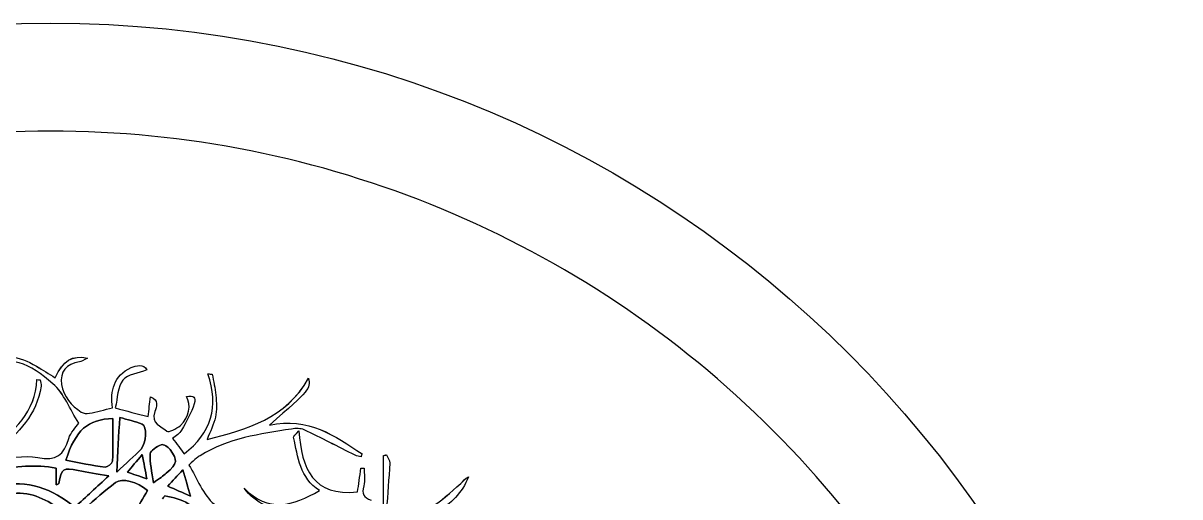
# Model space of a CAD drawing. Extents: x 105 to 524, y 66 to 486.
# Drawn here: x 309.6 to 524.4, y 397.7 to 485.6 of the extents above; entities that cross this region are included whole.
import ezdxf

# ---------------------------------------------------------------- set-up
doc = ezdxf.new("R2010")
doc.units = 0
doc.layers.add('tree', color=7, linetype='CONTINUOUS')

msp = doc.modelspace()

# ---------------------------------------------------------------- linework, layer by layer
at = {"layer": 'tree', "color": 7}
for p, q in [((317.537952, 404.511792), (317.537952, 404.511792)), ((317.538072, 404.511686), (317.538072, 404.511686)), ((376.501413, 395.813068), (376.501413, 405.373628)), ((376.501418, 395.814418), (376.501418, 405.374735)), ((376.501445, 395.812656), (376.501445, 405.37324)), ((315.714232, 399.965016), (315.714232, 403.048364)), ((315.714232, 399.965016), (315.714232, 403.048364)), ((315.71426, 403.048399), (315.71426, 399.965051)), ((315.71426, 403.048399), (315.71426, 399.965051)), ((326.973346, 402.321818), (326.973346, 402.321818)), ((326.973427, 402.321924), (326.973427, 402.321924)), ((332.572318, 401.088719), (332.572318, 401.088719)), ((332.572385, 401.088825), (332.572385, 401.088825)), ((333.788385, 400.318746), (333.788385, 400.318746)), ((333.788494, 400.318746), (333.788494, 400.318746)), ((336.444982, 399.719236), (336.444982, 399.719236)), ((336.445102, 399.71913), (336.445102, 399.71913)), ((332.698827, 398.893065), (332.698827, 398.893065)), ((332.698891, 398.893065), (332.698891, 398.893065))]:
    msp.add_line(p, q, dxfattribs=at)
for points in [[(104.943981, 275.896663), (104.943988, 391.738389), (198.852265, 485.646659), (314.693991, 485.646659)], [(314.693991, 485.646659), (430.535717, 485.646656), (524.44399, 391.738384), (524.443995, 275.896658)], [(314.693978, 465.608255), (264.369151, 465.608255), (216.105497, 445.620735), (180.520473, 410.042708)], [(448.867492, 410.042708), (413.282463, 445.620735), (365.018796, 465.608255), (314.693978, 465.608255)], [(315.128601, 418.717102), (310.830966, 422.431874), (307.367276, 424.500441), (301.074367, 421.334049)], [(315.128603, 418.716601), (310.830969, 422.431351), (307.367277, 424.499934), (301.07437, 421.333789)], [(315.128628, 418.71534), (310.830993, 422.430112), (307.367302, 424.498679), (301.074394, 421.332553)], [(302.105116, 422.923935), (305.585897, 424.490833), (308.89364, 423.92219), (312.056649, 421.972669)], [(302.105143, 422.922691), (305.585923, 424.489602), (308.893665, 423.920933), (312.056676, 421.971439)], [(302.105383, 422.924453), (305.586163, 424.491097), (308.893639, 423.922428), (312.056649, 421.972934)], [(315.566269, 419.842961), (317.016794, 422.990398), (318.690826, 424.11946), (321.534732, 423.470162)], [(315.56627, 419.842456), (317.016529, 422.989869), (318.69083, 424.119216), (321.534734, 423.469647)], [(315.566296, 419.841198), (317.016554, 422.988636), (318.690853, 424.117965), (321.534759, 423.4684)], [(321.534734, 423.469647), (320.778494, 423.104416), (320.420404, 422.813939), (320.030535, 422.762398)], [(321.534759, 423.4684), (320.77852, 423.10317), (320.420428, 422.812695), (320.03056, 422.761168)], [(321.534732, 423.470162), (320.778493, 423.104665), (320.420402, 422.81419), (320.0308, 422.762663)], [(312.056649, 421.972934), (313.21771, 421.257158), (314.388385, 420.557134), (315.566269, 419.842961)], [(312.056649, 421.972669), (313.217712, 421.256919), (314.388387, 420.556866), (315.56627, 419.842456)], [(312.056676, 421.971439), (313.217737, 421.255663), (314.388411, 420.555639), (315.566296, 419.841198)], [(320.0308, 422.762663), (317.590916, 422.439883), (316.38259, 420.98724), (316.739079, 418.591621)], [(320.030535, 422.762398), (317.590918, 422.439641), (316.38259, 420.986726), (316.739083, 418.591365)], [(320.03056, 422.761168), (317.590943, 422.438388), (316.382617, 420.985478), (316.739106, 418.590126)], [(326.176306, 414.264129), (325.765609, 417.354966), (326.371241, 420.259451), (329.678983, 421.710492)], [(326.176308, 414.263628), (325.765612, 417.354456), (326.371243, 420.259193), (329.678986, 421.710238)], [(326.176333, 414.262367), (325.765636, 417.353204), (326.371267, 420.257956), (329.67901, 421.708996)], [(332.580568, 421.275847), (330.974629, 420.654582), (328.974015, 420.473035), (328.10402, 419.38669)], [(332.580569, 421.275581), (330.974633, 420.654057), (328.974016, 420.472799), (328.104024, 419.386456)], [(332.580595, 421.274352), (330.974656, 420.65282), (328.974042, 420.47154), (328.104047, 419.385195)], [(329.678983, 421.710492), (330.542302, 422.089337), (331.95571, 422.473523), (332.580568, 421.275847)], [(329.678986, 421.710238), (330.542304, 422.089086), (331.955711, 422.473261), (332.580569, 421.275581)], [(329.67901, 421.708996), (330.542329, 422.087842), (331.955737, 422.472028), (332.580595, 421.274352)], [(303.534279, 406.655175), (307.939528, 409.911006), (311.874265, 413.416465), (312.158656, 419.526855)], [(303.534279, 406.65467), (307.939532, 409.910739), (311.874267, 413.416221), (312.158659, 419.526614)], [(303.534305, 406.653413), (307.939555, 409.909511), (311.874292, 413.41497), (312.158683, 419.52536)], [(312.158656, 419.526855), (312.353056, 419.494017), (312.547189, 419.461178), (312.74159, 419.428339)], [(312.158659, 419.526614), (312.352792, 419.493806), (312.54719, 419.460927), (312.741324, 419.427836)], [(312.158683, 419.52536), (312.352816, 419.492522), (312.547216, 419.459683), (312.741349, 419.426577)], [(312.741324, 419.427836), (312.806747, 419.040698), (312.974979, 418.638637), (312.922105, 418.268044)], [(312.741349, 419.426577), (312.806773, 419.039455), (312.975004, 418.637382), (312.922131, 418.266812)], [(312.74159, 419.428339), (312.807013, 419.04095), (312.974977, 418.638877), (312.922371, 418.268308)], [(328.10402, 419.38669), (327.122139, 418.16018), (327.156586, 416.119646), (326.698624, 414.223815)], [(328.104024, 419.386456), (327.121873, 418.159671), (327.15659, 416.119381), (326.698624, 414.223553)], [(328.104047, 419.385195), (327.121898, 418.158418), (327.156613, 416.118151), (326.69865, 414.22232)], [(339.486051, 405.711665), (344.534051, 409.567936), (346.017154, 414.487592), (343.916936, 420.547256)], [(339.486053, 405.711413), (344.534053, 409.567698), (346.017155, 414.487078), (343.916938, 420.546989)], [(339.486078, 405.71017), (344.534077, 409.566441), (346.017181, 414.48583), (343.916963, 420.545761)], [(343.754848, 408.367865), (351.244066, 410.313082), (358.445682, 412.268741), (362.587117, 419.744208)], [(343.754874, 408.366629), (351.244092, 410.311851), (358.445715, 412.267486), (362.587136, 419.74295)], [(343.755114, 408.368124), (351.244065, 410.313346), (358.445689, 412.269248), (362.58711, 419.744445)], [(343.916936, 420.547256), (344.182101, 420.534174), (344.447265, 420.521092), (344.712162, 420.50801)], [(343.916938, 420.546989), (344.182104, 420.533936), (344.447001, 420.520883), (344.712163, 420.50776)], [(343.916963, 420.545761), (344.182127, 420.532679), (344.447024, 420.519597), (344.712188, 420.506515)], [(344.712162, 420.50801), (344.946617, 419.201139), (345.280676, 417.902277), (345.387756, 416.584993)], [(344.712163, 420.50776), (344.946619, 419.200894), (345.28041, 417.902037), (345.387757, 416.58473)], [(344.712188, 420.506515), (344.946644, 419.199644), (345.280436, 417.900782), (345.387783, 416.583498)], [(362.58711, 419.744445), (362.947338, 417.712186), (362.947338, 417.712186), (355.339823, 411.026185)], [(362.587117, 419.744208), (362.947338, 417.711925), (362.947338, 417.711925), (355.339826, 411.025658)], [(362.587136, 419.74295), (362.947364, 417.710691), (362.947364, 417.710691), (355.33985, 411.024423)], [(312.922371, 418.268308), (312.170672, 412.997305), (308.678143, 409.570072), (304.882797, 406.336133)], [(312.922105, 418.268044), (312.170674, 412.99705), (308.678146, 409.569814), (304.8828, 406.335618)], [(312.922131, 418.266812), (312.170699, 412.99581), (308.678169, 409.568577), (304.882824, 406.334371)], [(319.907431, 411.422652), (318.268647, 414.011031), (317.191434, 416.933937), (315.128601, 418.717102)], [(319.907433, 411.422391), (318.26865, 414.010792), (317.191436, 416.933697), (315.128603, 418.716601)], [(319.907457, 411.421157), (318.268673, 414.009536), (317.191461, 416.932442), (315.128628, 418.71534)], [(316.739079, 418.591621), (317.083018, 416.28197), (318.54289, 414.689162), (320.397704, 413.447702)], [(316.739083, 418.591365), (317.08302, 416.281447), (318.542892, 414.688902), (320.397706, 413.447195)], [(316.739106, 418.590126), (317.083045, 416.280208), (318.542917, 414.687667), (320.397731, 413.445939)], [(332.820366, 412.622753), (332.962963, 413.908522), (333.089268, 415.045596), (333.227592, 416.294535)], [(332.820391, 412.621503), (332.962987, 413.907282), (333.089293, 415.044354), (333.227617, 416.29329)], [(332.820631, 412.622998), (332.963227, 413.909044), (333.089267, 415.045849), (333.22759, 416.294785)], [(333.22759, 416.294785), (334.85596, 415.744271), (334.409213, 414.4091), (334.074887, 413.547552)], [(333.227592, 416.294535), (334.855961, 415.744025), (334.409214, 414.408832), (334.07489, 413.547313)], [(333.227617, 416.29329), (334.855986, 415.742776), (334.409239, 414.407604), (334.074914, 413.546057)], [(338.794168, 410.983201), (340.469535, 412.496449), (340.852461, 414.81491), (339.916242, 416.364734)], [(338.794171, 410.982936), (340.469537, 412.495929), (340.852464, 414.814385), (339.915976, 416.364208)], [(338.794195, 410.981706), (340.469562, 412.494687), (340.852488, 414.813148), (339.916002, 416.362972)], [(341.370506, 414.990584), (340.825491, 413.285644), (339.920248, 411.680021), (339.033163, 410.109106)], [(341.370507, 414.990068), (340.825494, 413.285411), (339.920248, 411.679778), (339.033164, 410.108576)], [(341.370533, 414.988822), (340.825518, 413.284149), (339.920274, 411.678526), (339.033189, 410.107344)], [(339.915976, 416.364208), (341.26957, 416.601028), (341.781472, 416.275591), (341.370507, 414.990068)], [(339.916002, 416.362972), (341.269594, 416.599784), (341.781497, 416.274334), (341.370533, 414.988822)], [(339.916242, 416.364734), (341.269567, 416.601279), (341.78147, 416.276097), (341.370506, 414.990584)], [(345.387756, 416.584993), (345.49724, 415.237808), (345.578952, 413.833489), (345.315924, 412.526084)], [(345.387757, 416.58473), (345.497242, 415.237542), (345.578956, 413.833239), (345.315925, 412.525845)], [(345.387783, 416.583498), (345.497267, 415.236313), (345.578979, 413.831994), (345.315951, 412.524589)], [(320.397704, 413.447702), (320.779829, 413.191934), (321.417237, 413.140941), (321.891489, 413.232515)], [(320.397706, 413.447195), (320.779831, 413.191431), (321.417241, 413.140701), (321.891491, 413.232)], [(320.397731, 413.445939), (320.779855, 413.190172), (321.417264, 413.139445), (321.891515, 413.230753)], [(321.891489, 413.232515), (323.286204, 413.501098), (324.657955, 413.888754), (326.176306, 414.264129)], [(321.891491, 413.232), (323.286205, 413.500852), (324.657956, 413.88852), (326.176308, 414.263628)], [(321.891515, 413.230753), (323.286231, 413.499603), (324.657981, 413.887259), (326.176333, 414.262367)], [(326.698624, 414.223815), (328.92141, 413.642598), (330.729493, 413.169774), (332.820631, 412.622998)], [(326.698624, 414.223553), (328.92141, 413.642351), (330.729495, 413.169523), (332.820366, 412.622753)], [(326.69865, 414.22232), (328.921436, 413.641102), (330.729519, 413.168279), (332.820391, 412.621503)], [(334.074887, 413.547552), (333.19341, 411.275812), (335.306979, 410.867065), (336.30515, 409.908871)], [(334.07489, 413.547313), (333.193411, 411.275283), (335.30698, 410.866802), (336.305151, 409.908622)], [(334.074914, 413.546057), (333.193436, 411.27405), (335.307006, 410.86557), (336.305176, 409.907375)], [(345.315925, 412.525845), (345.040081, 411.155409), (344.339919, 409.870169), (343.754848, 408.367865)], [(345.315951, 412.524589), (345.040105, 411.154176), (344.339944, 409.86893), (343.754874, 408.366629)], [(345.315924, 412.526084), (345.040079, 411.155671), (344.339917, 409.870692), (343.755114, 408.368124)], [(355.339823, 411.026185), (362.59966, 412.689209), (367.474889, 408.965093), (372.533569, 405.735693)], [(355.339826, 411.025658), (362.59964, 412.688687), (367.474888, 408.964836), (372.533545, 405.735437)], [(355.33985, 411.024423), (362.599687, 412.687447), (367.474915, 408.963598), (372.533596, 405.734198)], [(317.537952, 404.511792), (319.286488, 410.117078), (321.670828, 412.151724), (326.248314, 412.257452)], [(317.537952, 404.511792), (319.286488, 410.117078), (321.670828, 412.151724), (326.248314, 412.257452)], [(326.248434, 412.257346), (321.670945, 412.151618), (319.286336, 410.117219), (317.538072, 404.511686)], [(326.248444, 412.257346), (321.670955, 412.151618), (319.286347, 410.117219), (317.538082, 404.511686)], [(318.080655, 408.561418), (318.4043, 409.698757), (319.393124, 410.646806), (319.907431, 411.422652)], [(318.080658, 408.561152), (318.4043, 409.698507), (319.393125, 410.64628), (319.907433, 411.422391)], [(318.080682, 408.559923), (318.404326, 409.697262), (319.393151, 410.645043), (319.907457, 411.421157)], [(326.248314, 412.257452), (326.248314, 409.6258), (326.310533, 406.990444), (326.18396, 404.364155)], [(326.248314, 412.257452), (326.248314, 409.6258), (326.310533, 406.990444), (326.18396, 404.364155)], [(326.184077, 404.364049), (326.310385, 406.990338), (326.248434, 409.625694), (326.248434, 412.257346)], [(326.184087, 404.364049), (326.310396, 406.990338), (326.248444, 409.625694), (326.248444, 412.257346)], [(326.973346, 402.321818), (327.177093, 406.021117), (327.345594, 409.078042), (327.532781, 412.474057)], [(326.973346, 402.321818), (327.177093, 406.021117), (327.345594, 409.078042), (327.532781, 412.474057)], [(327.532862, 412.474128), (327.345671, 409.077866), (327.177174, 406.021187), (326.973427, 402.321924)], [(327.532862, 412.474128), (327.345671, 409.077866), (327.177174, 406.021187), (326.973427, 402.321924)], [(327.532781, 412.474057), (329.001734, 412.04769), (330.385233, 411.75746), (331.674738, 411.234996)], [(327.532781, 412.474057), (329.001734, 412.04769), (330.385233, 411.75746), (331.674738, 411.234996)], [(331.674551, 411.235066), (330.385314, 411.757283), (329.001815, 412.047761), (327.532862, 412.474128)], [(331.674551, 411.235066), (330.385314, 411.757283), (329.001815, 412.047761), (327.532862, 412.474128)], [(331.494035, 406.609091), (332.54508, 407.724822), (332.63053, 410.847681), (331.674551, 411.235066)], [(331.494035, 406.609091), (332.54508, 407.724822), (332.63053, 410.847681), (331.674551, 411.235066)], [(331.674738, 411.234996), (332.630448, 410.847611), (332.544999, 407.724716), (331.494222, 406.609021)], [(331.674738, 411.234996), (332.630448, 410.847611), (332.544999, 407.724716), (331.494222, 406.609021)], [(336.30515, 409.908871), (336.570047, 409.654705), (338.126584, 410.380359), (338.794168, 410.983201)], [(336.305151, 409.908622), (336.570048, 409.654446), (338.126585, 410.379827), (338.794171, 410.982936)], [(336.305176, 409.907375), (336.570074, 409.65321), (338.126611, 410.378597), (338.794195, 410.981706)], [(361.801763, 410.161458), (361.136847, 410.474336), (360.216662, 410.438565), (359.45318, 410.31735)], [(361.801764, 410.161701), (361.136851, 410.474603), (360.216654, 410.439094), (359.453206, 410.317618)], [(361.801791, 410.160206), (361.136878, 410.473108), (360.216681, 410.437332), (359.453232, 410.316123)], [(312.324217, 405.014311), (315.736636, 404.34499), (317.209592, 405.499148), (318.080655, 408.561418)], [(312.324217, 405.014077), (315.736637, 404.344752), (317.209593, 405.4989), (318.080658, 408.561152)], [(312.324243, 405.012816), (315.736663, 404.343495), (317.209619, 405.497653), (318.080682, 408.559923)], [(339.033163, 410.109106), (338.694831, 409.509734), (337.978114, 409.123947), (337.351119, 408.567559)], [(337.351119, 408.567559), (338.15222, 407.495898), (338.846239, 406.567338), (339.486051, 405.711665)], [(339.033164, 410.108576), (338.694568, 409.509489), (337.978115, 409.123691), (337.351123, 408.567326)], [(337.351123, 408.567326), (338.152221, 407.495657), (338.846241, 406.567076), (339.486053, 405.711413)], [(339.033189, 410.107344), (338.694591, 409.508239), (337.978141, 409.122452), (337.351146, 408.566064)], [(337.351146, 408.566064), (338.152246, 407.494403), (338.846266, 406.565843), (339.486078, 405.71017)], [(359.453206, 410.317618), (353.579539, 409.384253), (347.638047, 408.654595), (342.452792, 405.356046)], [(359.45318, 410.31735), (353.579536, 409.383724), (347.638049, 408.654074), (342.452794, 405.355813)], [(359.453232, 410.316123), (353.579566, 409.382491), (347.638073, 408.652832), (342.452819, 405.354551)], [(359.838272, 408.780615), (359.800066, 408.962437), (360.185935, 409.233441), (360.819065, 410.00366)], [(359.838268, 408.781143), (359.800082, 408.96269), (360.186212, 409.233676), (360.819082, 410.003916)], [(359.838295, 408.779381), (359.800109, 408.961195), (360.185972, 409.232181), (360.819108, 410.002421)], [(364.649942, 398.894309), (361.009743, 401.233328), (360.613466, 405.099478), (359.838268, 408.781143)], [(364.649667, 398.893806), (361.009741, 401.232793), (360.613466, 405.098956), (359.838272, 408.780615)], [(364.649702, 398.892547), (361.00977, 401.231566), (360.613493, 405.097716), (359.838295, 408.779381)], [(360.819065, 410.00366), (361.305616, 402.930536), (363.439216, 397.764988), (371.714571, 398.643369)], [(360.819082, 410.003916), (361.305616, 402.930792), (363.439213, 397.765514), (371.714578, 398.643614)], [(360.819108, 410.002421), (361.305643, 402.929297), (363.43924, 397.763752), (371.714604, 398.642119)], [(371.251797, 405.45699), (368.101351, 407.024699), (364.984806, 408.66314), (361.801763, 410.161458)], [(371.251809, 405.457499), (368.101349, 407.02521), (364.984802, 408.663672), (361.801764, 410.161701)], [(371.251836, 405.455737), (368.101376, 407.023448), (364.984829, 408.66191), (361.801791, 410.160206)], [(504.443976, 275.895598), (504.443976, 326.210511), (484.452522, 374.464681), (448.867492, 410.042708)], [(331.494222, 406.609021), (330.207123, 405.242889), (328.773688, 404.014234), (326.973346, 402.321818)], [(331.494222, 406.609021), (330.207123, 405.242889), (328.773688, 404.014234), (326.973346, 402.321818)], [(326.973427, 402.321924), (328.773765, 404.014305), (330.207204, 405.242677), (331.494035, 406.609091)], [(326.973427, 402.321924), (328.773765, 404.014305), (330.207204, 405.242677), (331.494035, 406.609091)], [(333.182062, 405.688271), (333.224787, 406.326904), (334.419226, 407.065903), (335.236083, 407.396421)], [(333.182062, 405.688271), (333.224787, 406.326904), (334.419226, 407.065903), (335.236083, 407.396421)], [(335.235973, 407.396421), (334.419388, 407.065903), (333.224946, 406.326904), (333.182221, 405.688271)], [(335.235973, 407.396421), (334.419388, 407.065903), (333.224946, 406.326904), (333.182221, 405.688271)], [(336.888645, 406.503893), (336.545241, 406.9842), (335.618635, 407.551008), (335.235973, 407.396421)], [(336.888645, 406.503893), (336.545241, 406.9842), (335.618635, 407.551008), (335.235973, 407.396421)], [(335.236083, 407.396421), (335.618473, 407.551008), (336.545079, 406.9842), (336.888483, 406.503893)], [(335.236083, 407.396421), (335.618473, 407.551008), (336.545079, 406.9842), (336.888483, 406.503893)], [(336.182342, 402.111527), (338.259328, 404.035119), (338.353322, 404.454572), (336.888645, 406.503893)], [(336.182342, 402.111527), (338.259328, 404.035119), (338.353322, 404.454572), (336.888645, 406.503893)], [(336.888483, 406.503893), (338.353428, 404.454572), (338.259166, 404.035119), (336.182448, 402.111527)], [(336.888483, 406.503893), (338.353428, 404.454572), (338.259166, 404.035119), (336.182448, 402.111527)], [(303.672335, 404.703011), (306.880474, 404.865869), (309.71717, 405.525579), (312.324217, 405.014311)], [(303.672335, 404.702504), (306.880475, 404.865346), (309.717172, 405.525323), (312.324217, 405.014077)], [(303.672362, 404.701249), (306.880501, 404.864107), (309.717196, 405.524084), (312.324243, 405.012816)], [(324.817017, 403.252975), (322.421726, 403.5552), (320.051271, 404.05498), (317.537952, 404.511792)], [(324.817017, 403.252975), (322.421726, 403.5552), (320.051271, 404.05498), (317.537952, 404.511792)], [(317.538072, 404.511686), (320.051388, 404.054874), (322.421578, 403.555094), (324.816865, 403.253152)], [(317.538082, 404.511686), (320.051398, 404.054874), (322.421589, 403.555094), (324.816876, 403.253152)], [(324.816865, 403.253152), (325.240646, 403.199741), (326.164049, 403.951581), (326.184077, 404.364049)], [(324.816876, 403.253152), (325.240657, 403.199741), (326.16406, 403.951581), (326.184087, 404.364049)], [(326.18396, 404.364155), (326.164205, 403.951687), (325.240798, 403.1996), (324.817017, 403.252975)], [(326.18396, 404.364155), (326.164205, 403.951687), (325.240798, 403.1996), (324.817017, 403.252975)], [(328.949544, 402.306543), (329.80031, 403.309067), (330.619837, 404.274973), (331.725623, 405.578134)], [(328.949544, 402.306543), (329.80031, 403.309067), (330.619837, 404.274973), (331.725623, 405.578134)], [(331.725552, 405.578028), (330.61977, 404.274867), (329.800243, 403.309208), (328.949741, 402.306684)], [(331.725552, 405.578028), (330.61977, 404.274867), (329.800243, 403.309208), (328.949741, 402.306684)], [(332.572318, 401.088719), (332.282853, 402.624396), (332.043857, 403.890445), (331.725552, 405.578028)], [(332.572318, 401.088719), (332.282853, 402.624396), (332.043857, 403.890445), (331.725552, 405.578028)], [(331.725623, 405.578134), (332.043924, 403.890268), (332.282652, 402.624502), (332.572385, 401.088825)], [(331.725623, 405.578134), (332.043924, 403.890268), (332.282652, 402.624502), (332.572385, 401.088825)], [(333.788494, 400.318746), (333.511581, 402.398547), (333.07311, 404.061824), (333.182062, 405.688271)], [(333.788494, 400.318746), (333.511581, 402.398547), (333.07311, 404.061824), (333.182062, 405.688271)], [(333.182221, 405.688271), (333.073273, 404.061824), (333.51174, 402.398547), (333.788385, 400.318746)], [(333.182221, 405.688271), (333.073273, 404.061824), (333.51174, 402.398547), (333.788385, 400.318746)], [(341.798296, 404.914735), (341.404155, 404.575927), (341.031107, 404.212566), (340.385153, 403.614819)], [(341.79832, 404.913499), (341.404179, 404.5747), (341.031133, 404.211339), (340.385179, 403.613569)], [(341.798293, 404.914994), (341.404152, 404.576195), (341.031107, 404.212834), (340.38542, 403.615064)], [(342.452792, 405.356046), (342.230621, 405.214813), (341.996432, 405.085328), (341.798293, 404.914994)], [(342.452794, 405.355813), (342.230622, 405.214561), (341.996434, 405.085091), (341.798296, 404.914735)], [(342.452819, 405.354551), (342.230647, 405.213318), (341.996459, 405.083833), (341.79832, 404.913499)], [(372.356768, 405.16997), (371.986951, 405.262362), (371.585314, 405.291184), (371.251797, 405.45699)], [(372.35706, 405.170228), (371.986952, 405.262603), (371.585334, 405.291437), (371.251809, 405.457499)], [(372.35682, 405.168733), (371.986978, 405.261108), (371.58536, 405.289942), (371.251836, 405.455737)], [(372.533545, 405.735437), (372.474561, 405.546948), (372.415788, 405.358459), (372.356768, 405.16997)], [(372.533596, 405.734198), (372.474581, 405.545709), (372.415834, 405.357221), (372.35682, 405.168733)], [(372.533569, 405.735693), (372.474822, 405.547205), (372.415807, 405.358716), (372.35706, 405.170228)], [(376.501413, 405.373628), (376.699533, 405.42785), (376.897406, 405.482319), (377.095561, 405.536506)], [(376.501418, 405.374735), (376.699557, 405.429199), (376.897696, 405.483396), (377.095567, 405.537593)], [(376.501445, 405.37324), (376.699584, 405.427437), (376.897455, 405.481901), (377.095594, 405.536098)], [(377.095561, 405.536506), (377.302783, 405.025754), (377.708936, 404.50516), (377.684101, 404.006156)], [(377.095567, 405.537593), (377.302785, 405.026859), (377.708943, 404.506513), (377.684376, 404.007259)], [(377.095594, 405.536098), (377.302812, 405.025364), (377.70897, 404.504751), (377.684136, 404.005764)], [(377.684101, 404.006156), (377.540167, 401.104629), (377.283027, 398.208676), (377.097149, 395.308984)], [(377.684376, 404.007259), (377.540178, 401.105711), (377.283025, 398.210037), (377.09717, 395.310091)], [(377.684136, 404.005764), (377.540205, 401.104216), (377.283052, 398.208275), (377.097196, 395.308596)], [(315.714232, 403.048364), (311.930369, 403.837846), (308.17935, 403.360749), (304.326593, 402.580898)], [(315.714232, 403.048364), (311.930369, 403.837846), (308.17935, 403.360749), (304.326593, 402.580898)], [(304.326622, 402.580898), (308.179378, 403.360749), (311.930397, 403.837846), (315.71426, 403.048399)], [(304.326622, 402.580898), (308.179378, 403.360749), (311.930397, 403.837846), (315.71426, 403.048399)], [(319.821207, 402.623337), (317.052872, 403.181608), (316.756464, 402.999504), (316.190351, 400.205293)], [(319.821207, 402.623337), (317.052872, 403.181608), (316.756464, 402.999504), (316.190351, 400.205293)], [(316.19038, 400.205328), (316.756489, 402.99954), (317.052896, 403.181361), (319.821232, 402.623373)], [(316.19038, 400.205328), (316.756489, 402.99954), (317.052896, 403.181361), (319.821232, 402.623373)], [(325.491658, 401.61016), (323.264601, 402.005024), (321.535559, 402.27758), (319.821207, 402.623337)], [(325.491658, 401.61016), (323.264601, 402.005024), (321.535559, 402.27758), (319.821207, 402.623337)], [(319.821232, 402.623373), (321.535587, 402.277615), (323.264629, 402.005024), (325.491419, 401.61016)], [(319.821232, 402.623373), (321.535587, 402.277615), (323.264629, 402.005024), (325.491419, 401.61016)], [(332.572385, 401.088825), (331.102099, 401.583031), (329.926883, 401.978142), (328.949544, 402.306543)], [(332.572385, 401.088825), (331.102099, 401.583031), (329.926883, 401.978142), (328.949544, 402.306543)], [(328.949741, 402.306684), (329.926816, 401.978036), (331.102296, 401.582925), (332.572318, 401.088719)], [(328.949741, 402.306684), (329.926816, 401.978036), (331.102296, 401.582925), (332.572318, 401.088719)], [(333.788385, 400.318746), (334.940635, 401.173915), (335.614627, 401.585571), (336.182342, 402.111527)], [(333.788385, 400.318746), (334.940635, 401.173915), (335.614627, 401.585571), (336.182342, 402.111527)], [(336.182448, 402.111527), (335.614469, 401.585571), (334.940744, 401.173915), (333.788494, 400.318746)], [(336.182448, 402.111527), (335.614469, 401.585571), (334.940744, 401.173915), (333.788494, 400.318746)], [(336.444982, 399.719236), (337.397757, 400.746842), (338.175893, 401.585959), (339.245896, 402.740107)], [(336.444982, 399.719236), (337.397757, 400.746842), (338.175893, 401.585959), (339.245896, 402.740107)], [(339.245748, 402.740001), (338.175745, 401.585853), (337.397877, 400.746736), (336.445102, 399.71913)], [(339.245748, 402.740001), (338.175745, 401.585853), (337.397877, 400.746736), (336.445102, 399.71913)], [(340.699478, 397.850783), (340.175025, 399.614743), (339.768868, 400.980875), (339.245748, 402.740001)], [(340.699478, 397.850783), (340.175025, 399.614743), (339.768868, 400.980875), (339.245748, 402.740001)], [(339.245896, 402.740107), (339.769013, 400.980698), (340.175173, 399.614566), (340.699626, 397.850889)], [(339.245896, 402.740107), (339.769013, 400.980698), (340.175173, 399.614566), (340.699626, 397.850889)], [(340.385153, 403.614819), (341.923268, 401.155394), (342.963094, 398.057617), (345.11138, 396.372433)], [(340.385179, 403.613569), (341.923292, 401.154142), (342.96312, 398.056363), (345.111403, 396.37118)], [(340.38542, 403.615064), (341.923265, 401.155637), (342.963093, 398.058125), (345.111377, 396.372942)], [(371.714571, 398.643369), (371.901226, 399.957184), (372.122065, 401.513393), (372.342904, 403.069919)], [(371.714578, 398.643614), (371.901234, 399.957427), (372.122071, 401.513925), (372.342907, 403.070156)], [(371.714604, 398.642119), (371.901261, 399.955932), (372.122097, 401.512163), (372.342934, 403.068661)], [(372.342904, 403.069919), (372.532769, 403.069919), (372.722634, 403.069919), (372.912464, 403.066391)], [(372.342907, 403.070156), (372.532768, 403.070156), (372.722629, 403.067487), (372.912489, 403.067487)], [(372.342934, 403.068661), (372.532795, 403.068661), (372.722655, 403.065991), (372.912516, 403.065991)], [(372.912489, 403.067487), (372.912489, 401.961919), (373.144274, 400.791475), (372.857214, 399.766001)], [(372.912464, 403.066391), (372.912464, 401.960821), (373.144274, 400.790375), (372.857219, 399.76492)], [(372.912516, 403.065991), (372.912516, 401.960424), (373.144301, 400.78998), (372.85724, 399.764506)], [(305.003256, 399.80937), (310.369292, 400.907709), (315.062937, 399.281015), (319.187269, 395.801991)], [(305.003256, 399.80937), (310.369292, 400.907709), (315.062937, 399.281015), (319.187269, 395.801991)], [(319.187294, 395.801991), (315.062965, 399.281015), (310.369317, 400.907744), (305.003281, 399.80937)], [(319.187294, 395.801991), (315.062965, 399.281015), (310.369317, 400.907744), (305.003281, 399.80937)], [(316.190351, 400.205293), (316.175923, 400.134279), (315.987942, 400.098507), (315.714232, 399.965016)], [(316.190351, 400.205293), (316.175923, 400.134279), (315.987942, 400.098507), (315.714232, 399.965016)], [(315.71426, 399.965051), (315.987702, 400.098542), (316.175958, 400.134314), (316.19038, 400.205328)], [(315.71426, 399.965051), (315.987702, 400.098542), (316.175958, 400.134314), (316.19038, 400.205328)], [(319.187269, 395.801991), (321.316858, 397.764035), (323.25739, 399.551984), (325.491658, 401.61016)], [(319.187269, 395.801991), (321.316858, 397.764035), (323.25739, 399.551984), (325.491658, 401.61016)], [(325.491419, 401.61016), (323.257418, 399.552019), (321.316886, 397.764035), (319.187294, 395.801991)], [(325.491419, 401.61016), (323.257418, 399.552019), (321.316886, 397.764035), (319.187294, 395.801991)], [(321.015314, 395.587855), (322.876002, 397.241536), (324.770337, 398.866924), (326.753862, 400.369229)], [(321.015314, 395.587855), (322.876002, 397.241536), (324.770337, 398.866924), (326.753862, 400.369229)], [(326.753926, 400.369229), (324.770401, 398.867171), (322.876069, 397.241536), (321.015378, 395.587855)], [(326.753936, 400.369229), (324.770411, 398.867171), (322.876079, 397.241536), (321.015388, 395.587855)], [(326.753862, 400.369229), (327.971803, 401.291919), (330.807162, 400.508329), (332.698827, 398.893065)], [(326.753862, 400.369229), (327.971803, 401.291919), (330.807162, 400.508329), (332.698827, 398.893065)], [(332.698891, 398.893065), (330.807226, 400.508329), (327.971866, 401.291919), (326.753926, 400.369229)], [(332.698901, 398.893065), (330.807236, 400.508329), (327.971877, 401.291919), (326.753936, 400.369229)], [(340.699626, 397.850889), (339.139082, 398.536231), (337.906723, 399.077145), (336.444982, 399.719236)], [(340.699626, 397.850889), (339.139082, 398.536231), (337.906723, 399.077145), (336.444982, 399.719236)], [(336.445102, 399.71913), (337.906843, 399.077286), (339.138934, 398.536125), (340.699478, 397.850783)], [(336.445102, 399.71913), (337.906843, 399.077286), (339.138934, 398.536125), (340.699478, 397.850783)], [(372.857219, 399.76492), (372.443834, 398.287169), (372.805396, 397.565527), (374.241236, 397.139407)], [(372.857214, 399.766001), (372.443846, 398.288263), (372.805409, 397.566613), (374.241248, 397.140512)], [(372.85724, 399.764506), (372.443873, 398.286767), (372.805436, 397.565118), (374.241274, 397.139017)], [(385.049958, 395.697213), (387.207321, 396.768341), (388.975883, 398.635071), (390.876893, 400.199845)], [(385.049959, 395.695981), (387.207301, 396.767403), (388.975882, 398.633844), (390.876896, 400.198908)], [(385.049985, 395.695451), (387.207347, 396.766845), (388.97591, 398.633309), (390.87692, 400.19835)], [(392.288148, 401.435817), (391.137775, 398.4619), (388.974789, 396.377336), (386.574982, 394.996247)], [(392.288165, 401.436768), (391.137785, 398.462868), (388.974815, 396.378282), (386.574986, 394.997457)], [(392.288192, 401.435272), (391.137812, 398.461373), (388.974841, 396.376786), (386.575012, 394.995695)], [(390.876893, 400.199845), (391.347673, 400.587501), (391.674255, 401.149763), (392.288165, 401.436768)], [(390.876896, 400.198908), (391.347678, 400.586293), (391.674244, 401.148797), (392.288148, 401.435817)], [(390.87692, 400.19835), (391.3477, 400.585739), (391.674282, 401.148268), (392.288192, 401.435272)], [(316.848056, 395.184983), (314.109361, 397.08642), (311.259047, 398.741971), (307.767052, 398.347389)], [(316.848056, 395.184983), (314.109361, 397.08642), (311.259047, 398.741971), (307.767052, 398.347389)], [(307.767133, 398.347283), (311.259128, 398.742147), (314.109174, 397.086314), (316.847869, 395.184877)], [(307.767133, 398.347283), (311.259128, 398.742147), (314.109174, 397.086314), (316.847869, 395.184877)], [(330.174625, 394.715365), (331.050226, 396.091904), (331.864945, 397.507178), (332.698891, 398.893065)], [(330.174635, 394.715365), (331.050237, 396.091904), (331.864956, 397.507178), (332.698901, 398.893065)], [(332.698827, 398.893065), (331.864882, 397.507178), (331.050163, 396.091904), (330.174826, 394.715365)], [(332.698827, 398.893065), (331.864882, 397.507178), (331.050163, 396.091904), (330.174826, 394.715365)], [(335.908632, 397.944481), (335.768438, 397.754157), (335.62798, 397.563799), (335.487786, 397.37344)], [(335.908632, 397.944481), (335.768438, 397.754158), (335.62798, 397.563799), (335.487786, 397.37344)], [(335.487814, 397.373404), (335.628005, 397.563763), (335.768467, 397.754122), (335.908657, 397.944481)], [(335.487814, 397.373404), (335.628005, 397.563763), (335.768467, 397.754122), (335.908657, 397.944481)], [(342.756702, 391.93851), (342.10087, 396.575703), (339.041468, 397.31121), (335.908632, 397.944481)], [(342.756702, 391.93851), (342.10087, 396.575703), (339.041468, 397.31121), (335.908632, 397.944481)], [(335.908657, 397.944481), (339.041493, 397.311457), (342.100895, 396.575668), (342.75673, 391.938475)], [(335.908657, 397.944481), (339.041493, 397.311457), (342.100895, 396.575668), (342.75673, 391.938475)], [(359.433979, 395.041242), (355.885907, 395.346134), (352.782979, 396.375078), (350.625349, 399.353516)], [(350.625349, 399.353516), (355.058103, 394.773994), (359.68686, 395.997834), (364.649942, 398.894309)], [(359.433954, 395.040732), (355.885891, 395.345603), (352.782964, 396.374832), (350.62535, 399.353264)], [(350.62535, 399.353264), (355.058098, 394.77375), (359.68686, 395.997571), (364.649667, 398.893806)], [(359.434006, 395.039479), (355.885933, 395.344372), (352.783006, 396.373583), (350.625376, 399.352021)], [(350.625376, 399.352021), (355.05813, 394.772499), (359.686887, 395.996339), (364.649702, 398.892547)]]:
    msp.add_open_spline(points, degree=3, dxfattribs=at)

doc.saveas('drawing.dxf')
